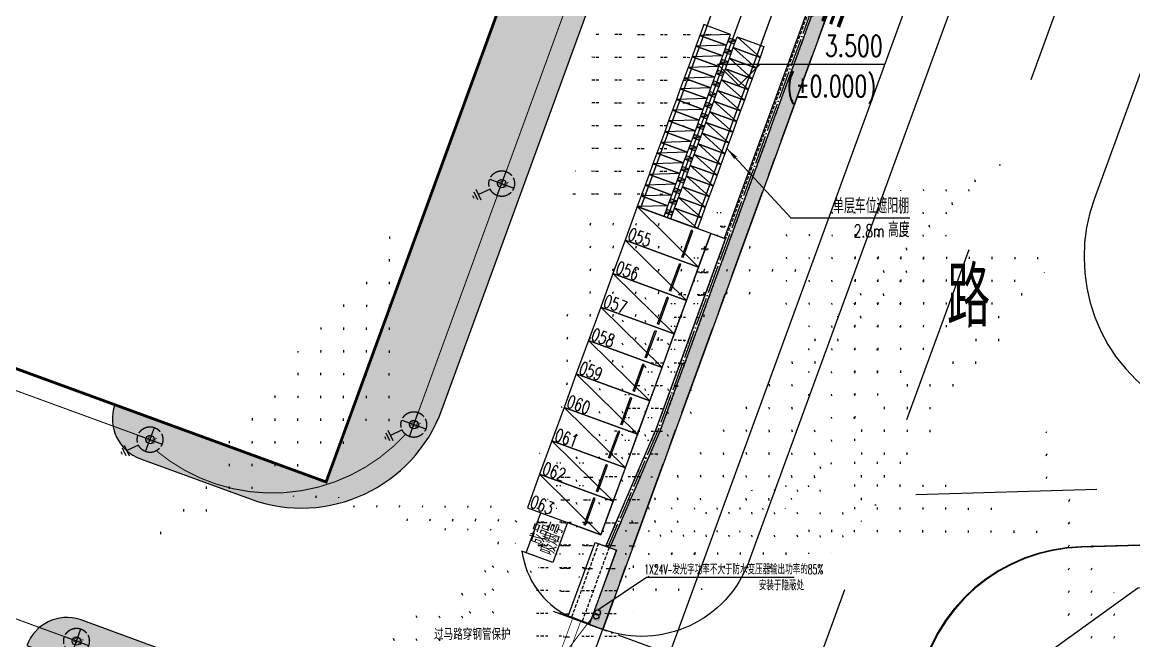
# Model space of a CAD drawing. Extents: x 40587477144 to 40590102100, y 3379967887 to 3381819730.
# Drawn here: x 40588996090 to 40589074155, y 3380212421 to 3380255827 of the extents above; entities that cross this region are included whole.
import ezdxf
from ezdxf.enums import TextEntityAlignment as Align

# ---------------------------------------------------------------- set-up
doc = ezdxf.new("R2010")
doc.units = 0
doc.header["$LTSCALE"] = 1000
doc.header["$MEASUREMENT"] = 0
for name, pattern in [('10平面$0$DOTE', [2.4200000000000004, 2, -0.2, 0.02, -0.2]), ('CENTER', [50.800000000000004, 31.75, -6.35, 6.35, -6.35]), ('DASH', [0.35, 0.25, -0.1]), ('DASHDOT', [25.399999999999995, 12.7, -6.349999999999999, 0, -6.349999999999999]), ('DOTE', [2.4200000000000004, 2, -0.2, 0.02, -0.2])]:
    doc.linetypes.add(name, pattern=pattern)
for name, color, linetype in [('0-HX', 1, 'Continuous'), ('00绿地$0$A-车位', 253, 'Continuous'), ('10平面$0$A-AXIS-DOTE', 14, '10平面$0$DOTE'), ('A-AXIS-D', 1, 'Continuous'), ('A-AXIS-DOTE', 14, 'DOTE'), ('A-AXIS-DP', 126, 'Continuous'), ('A-Car', 155, 'Continuous'), ('A-CURTAIN', 84, 'Continuous'), ('A-FIRE-TEXT', 61, 'Continuous'), ('A-LIN-Dot', 163, 'DASH'), ('A-LIN-V', 9, 'Continuous'), ('A-SFCE', 30, 'Continuous'), ('AS-WALL', 40, 'Continuous'), ('AXIS_TEXT', 7, 'Continuous'), ('DIM-照明', 3, 'Continuous'), ('DIM_LEAD', 3, 'Continuous'), ('EQUIP-动力', 3, 'Continuous'), ('JT-路缘石线', 5, 'Continuous'), ('JT-道路中心线', 1, 'DASHDOT'), ('JT-道路名称', 7, 'Continuous'), ('JT-道路红线', 7, 'Continuous'), ('TEL_LEAD', 3, 'Continuous'), ('WIRE-照明', 1, 'Continuous'), ('建-引出', 3, 'Continuous'), ('建-文字', 7, 'Continuous'), ('总-标高', 3, 'Continuous'), ('电气', 7, 'Continuous')]:
    doc.layers.add(name, color=color, linetype=linetype)
doc.styles.add('_TCH_AXIS', font='COMPLEX', dxfattribs={"bigfont": 'GBCBIG'})
doc.styles.add('_TCH_DIM', font='SIMPLEX', dxfattribs={"bigfont": 'GBCBIG'})
doc.styles.add('_TEL_DIM', font='SIMPLEX', dxfattribs={"width": 0.8, "height": 3.5, "bigfont": 'HZTXT'})
doc.styles.add('_TEL_DIM_T3', font='SIMPLEX.shx', dxfattribs={"width": 0.5599999999999999, "bigfont": 'HZTXT.shx'})
doc.styles.add('A-DIM_T3', font='SIMPLEX', dxfattribs={"width": 0.6, "bigfont": 'GBCBIG'})
doc.styles.add('A-STANDARD', font='SIMPLEX', dxfattribs={"bigfont": 'GBCBIG'})
doc.styles.add('note_txt', font='arial.ttf', dxfattribs={"width": 0.75})
doc.styles.get("Standard").update_dxf_attribs({"font": 'GBENOR', "width": 0.7, "bigfont": 'GBCBIG'})
doc.styles.add('黑体', font='simhei.ttf', dxfattribs={"height": 12})
pattern_1 = [(19.99999999999998, (440.107795715332, 194.2398300170898), (956.275963936384, 2050.740422578524), [240, -48, 64, -48, 240, -960]), (19.99999999999998, (348.5154342651367, 211.9834671020508), (956.275963936384, 2050.740422578524), [160, -120, 240, -120, 160, -800]), (19.99999999999998, (655.8504104614258, 1004.918022155762), (956.275963936384, 2050.740422578524), [200, -80, 200, -1120]), (19.99999999999998, (-205.3501281738281, 1032.003547668457), (956.275963936384, 2050.740422578524), [80, -160, 80, -1280]), (110, (-54.99931335449219, 1086.72677230835), (-2050.740422578524, 956.275963936384), [143.9999999999999, -1456]), (110, (724.3924865722656, 348.7915229797363), (-2050.740422578524, 956.275963936384), [159.9999999999999, -1440]), (110, (881.3766403198242, 1087.002857208252), (-2050.740422578524, 956.275963936384), [159.9999999999999, -1440]), (65.00000000000001, (925.3208694458008, 404.8966331481934), (-547.2322293314808, 1503.508193286057), [160, -2102.7416992]), (154.9999999999999, (534.4087371826172, 262.6162528991699), (-1503.508193286057, -547.2322293314808), [160, -2102.741699199999]), (83.43494882, (877.4794540405273, 395.9972076416016), (-547.2322292444445, 1503.508193285503), [160, -3417.7087632]), (95.96375653, (799.5678939819336, 376.1531410217285), (-547.2322291846804, 1503.508193052025), [159.9999999999999, -6436.969001599999]), (95.96375653, (956.5520477294922, 1114.364471435547), (-547.2322291846804, 1503.508193052025), [128, -6468.969001599999]), (95.96375653, (-24.92916107177734, 1097.671417236328), (-547.2322291846804, 1503.508193052025), [112, -6484.969001599998]), (124.03624347, (649.2170791625977, 321.4299125671387), (-547.2322292935037, 1503.508193012417), [160, -6436.9690016]), (124.03624347, (806.2012252807617, 1059.641246795654), (-547.2322292935037, 1503.508193012417), [128, -6468.9690016]), (124.03624347, (-85.06947326660156, 1075.782127380371), (-547.2322292935037, 1503.508193012417), [112, -6484.9690016]), (136.5650512, (576.7778244018555, 286.5507621765137), (-547.2322299226216, 1503.508193038666), [159.9999999999999, -3417.706876319999])]

# ---------------------------------------------------------------- blocks, each defined once
blk = doc.blocks.new('GGRrrrr')
at = {"layer": 'A-CURTAIN'}
h = blk.add_hatch(dxfattribs=at)
h.set_pattern_fill('草坪或沼泽', color=0, scale=400, angle=19.99999999999998)
h.set_pattern_definition(pattern_1)
h.paths.add_polyline_path([(1393117.320922852, 618300.9193000793), (1393292.936767578, 540880.4741477966), (1330517.002159119, 532866.5696678162), (1241737.975387573, 527102.5202484131), (1161598.890319824, 521245.7613601685), (1240382.850791931, 783371.5528144836), (1244595.073738098, 797109.7279624939), (1261185.678756714, 852563.1131820679), (1335771.367614746, 847453.3053207397), (1355485.375518799, 842594.5098495483), (1380777.422203064, 840861.7712898254), (1392639.610717773, 828900.035358429), (1392845.235137939, 738250.2696037292), (1391845.237701416, 738248.0012702942), (1391806.246421814, 755447.9559936523), (1391306.45426178, 755446.8222770691), (1391785.831069946, 764447.9511528015), (1391640.544288635, 828487.3259391785), (1380332.88168335, 839889.8824043274), (1355330.389472961, 841602.7838134766), (1335616.381584167, 846461.5792884827), (1261914.650527954, 851510.8278846741), (1245552.140869141, 796819.8416023254), (1241339.732727051, 783081.0626220703), (1162974.660324097, 522348.9729347229), (1241669.135520935, 528100.1562232971), (1330421.199440002, 533862.4550628662), (1392290.937599182, 541760.6755371094), (1392117.323532104, 618298.6509666443)])
h.paths.add_polyline_path([(1393076.15146637, 636450.5321846008), (1392076.154045105, 636448.2638511658), (1392062.989784241, 641998.404788971), (1391563.607894897, 641997.2195243835), (1392041.628883362, 650998.2749595642), (1391886.520614624, 720048.3890342712), (1392886.518035889, 720050.6573638916)])
h = blk.add_hatch(dxfattribs=at)
h.set_pattern_fill('草坪或沼泽', color=0, scale=400, angle=19.99999999999998)
h.set_pattern_definition([(19.99999999999998, (440.107795715332, 194.2398300170898), (956.2759639363836, 2050.740422578524), [240, -48, 64, -48, 240, -960]), (19.99999999999998, (348.5154342651367, 211.9834671020508), (956.2759639363836, 2050.740422578524), [160, -120, 240, -120, 160, -800]), (19.99999999999998, (655.8504104614258, 1004.918022155762), (956.2759639363836, 2050.740422578524), [200, -80, 200, -1120]), (19.99999999999998, (-205.3501281738281, 1032.003547668457), (956.2759639363836, 2050.740422578524), [80, -160, 80, -1280]), (110, (-54.99931335449219, 1086.72677230835), (-2050.740422578524, 956.2759639363836), [143.9999999999999, -1456]), (110, (724.3924865722656, 348.7915229797363), (-2050.740422578524, 956.2759639363836), [159.9999999999999, -1440]), (110, (881.3766403198242, 1087.002857208252), (-2050.740422578524, 956.2759639363836), [159.9999999999999, -1440]), (65.00000000000001, (925.3208694458008, 404.8966331481934), (-547.2322293314807, 1503.508193286057), [160, -2102.7416992]), (154.9999999999999, (534.4087371826172, 262.6162528991699), (-1503.508193286057, -547.2322293314807), [160, -2102.741699199999]), (83.43494882, (877.4794540405273, 395.9972076416016), (-547.2322292444445, 1503.508193285503), [160, -3417.7087632]), (95.96375653, (799.5678939819336, 376.1531410217285), (-547.2322291846804, 1503.508193052025), [159.9999999999999, -6436.969001599999]), (95.96375653, (956.5520477294922, 1114.364471435547), (-547.2322291846804, 1503.508193052025), [128, -6468.969001599999]), (95.96375653, (-24.92916107177734, 1097.671417236328), (-547.2322291846804, 1503.508193052025), [112, -6484.969001599998]), (124.03624347, (649.2170791625977, 321.4299125671387), (-547.2322292935037, 1503.508193012417), [160, -6436.9690016]), (124.03624347, (806.2012252807617, 1059.641246795654), (-547.2322292935037, 1503.508193012417), [128, -6468.9690016]), (124.03624347, (-85.06947326660156, 1075.782127380371), (-547.2322292935037, 1503.508193012417), [112, -6484.9690016]), (136.5650512, (576.7778244018555, 286.5507621765137), (-547.232229922622, 1503.508193038667), [159.9999999999999, -3417.706876319999])])
edge = h.paths.add_edge_path()
edge.add_line((1391002.783584595, 755446.1334381104), (1391033.862896324, 755969.2298610318))
edge.add_line((1391033.86289978, 755969.2298622131), (1391484.60933056, 764440.2374043328))
edge.add_line((1391484.609329224, 764440.2374038696), (1391240.917746339, 828322.242167785))
edge.add_line((1391240.917747498, 828322.2421684265), (1380155.065434195, 839501.1268444082))
edge.add_line((1380155.065429688, 839501.1268424988), (1355268.395031075, 841206.093397873))
edge.add_line((1355268.39503479, 841206.0933990479), (1335554.387081419, 846064.8888675765))
edge.add_line((1335554.387077332, 846064.8888664246), (1262206.239214119, 851089.9137592164))
edge.add_line((1262206.239219666, 851089.9137611389), (1173161.430034699, 554852.1791891612))
edge.add_line((1173161.430030823, 554852.1791877747), (1173522.489795612, 554879.6278408373))
edge.add_line((1173522.4897995, 554879.6278419495), (1259298.694751966, 840247.1814245735))
edge.add_line((1259298.694747925, 840247.1814231873), (1260664.251583645, 840250.287743258))
edge.add_line((1260664.251579285, 840250.2877464294), (1260650.720505403, 845748.0085758491))
edge.add_line((1260650.72051239, 845748.0085716248), (1335651.042472096, 845918.1516353745))
edge.add_line((1335651.042472839, 845918.151638031), (1335663.543034486, 840420.7167655955))
edge.add_line((1335663.543029785, 840420.7167663574), (1342663.498677632, 840436.620142065))
edge.add_line((1342663.498680115, 840436.6201400757), (1342656.698541388, 843434.4194341273))
edge.add_line((1342656.698539734, 843434.4194335938), (1345656.684828249, 843441.2245361431))
edge.add_line((1345656.684829712, 843441.2245368958), (1345663.514863657, 840443.5152480957))
edge.add_line((1345663.514862061, 840443.515247345), (1365660.002805453, 840488.87754378))
edge.add_line((1365660.002807617, 840488.8775444031), (1374552.106933233, 839873.2337869616))
edge.add_arc((1367357.655082703, 824128.4532546997), 17310.63983173795, 5.5802626876526915, 65.44234737564938, ccw=False)
edge.add_line((1384586.259040833, 825811.7408561707), (1385552.940604924, 825812.0992239242))
edge.add_line((1385552.940605164, 825812.0992240906), (1390246.63666195, 825822.7249858105))
edge.add_line((1390246.636665344, 825822.72498703), (1390404.911168448, 755445.2751032704))
edge.add_line((1390404.911170959, 755445.2751045227), (1391002.783589707, 755446.1334401162))
h = blk.add_hatch(dxfattribs=at)
h.set_pattern_fill('草坪或沼泽', color=0, scale=400, angle=19.99999999999998)
h.set_pattern_definition(pattern_1)
edge = h.paths.add_edge_path()
edge.add_arc((1358469.977905273, 639472.7920036316), 3000.732754356062, 181.0990950428701, 270.1245664520083)
edge.add_line((1358476.501800537, 636472.0663452148), (1366676.015941844, 636490.6453150914))
edge.add_arc((1366652.198074341, 646990.6183128357), 10500.00001398691, 270.12996803641, 360.1299660173261)
edge.add_line((1377152.171073914, 647014.4358100891), (1376996.336584259, 715714.259066583))
edge.add_arc((1366496.363571167, 715690.4415550232), 10500.00001027827, 0.1299660955623371, 90.12996813546087)
edge.add_line((1366472.545707703, 726190.414554596), (1358273.008517743, 726171.8149086899))
edge.add_arc((1358280.118545532, 723171.0912055969), 3000.732125477395, 90.13575865291708, 179.1612463305892)
edge.add_line((1355279.707946777, 723215.0173950195), (1371079.667372906, 723250.8576423869))
edge.add_line((1371079.667350769, 723250.8576393127), (1371269.756590032, 639451.073230685))
edge.add_line((1371269.756591797, 639451.0732307434), (1355469.79724155, 639415.2329980853))
h = blk.add_hatch(dxfattribs=at)
h.set_pattern_fill('草坪或沼泽', color=0, scale=400, angle=19.99999999999998)
h.set_pattern_definition(pattern_1)
edge = h.paths.add_edge_path()
edge.add_arc((1391170.431358337, 642457.7277107239), 6012.348200115352, 208.0099992557492, 263.3681457902125)
edge.add_line((1390476.068817139, 636485.609867096), (1390463.572318964, 641994.6086194703))
edge.add_line((1390463.572319031, 641994.6086196899), (1391263.57008115, 641996.5073927827))
edge.add_line((1391263.570053101, 641996.5073928833), (1391743.137595508, 651004.1757457522))
edge.add_line((1391743.13760376, 651004.1757469177), (1391711.055206775, 665147.507805474))
edge.add_line((1391711.055229187, 665147.5078048706), (1390611.081523335, 665145.0126542797))
edge.add_line((1390611.081520081, 665145.0126533508), (1390662.114777765, 642645.0701872404))
edge.add_line((1390662.114776611, 642645.070186615), (1388162.121183448, 642639.3993253357))
edge.add_line((1388162.121185303, 642639.3993263245), (1388168.926302334, 639639.4070024681))
edge.add_line((1388168.926300049, 639639.4070014954), (1385862.335670389, 639634.174793315))
h = blk.add_hatch(dxfattribs=at)
h.set_pattern_fill('草坪或沼泽', color=0, scale=400, angle=19.99999999999998)
h.set_pattern_definition(pattern_1)
edge = h.paths.add_edge_path()
edge.add_arc((1366854.08354187, 557567.3064079285), 10500.95958867027, 276.7299927720031, 359.7136384216881)
edge.add_line((1377354.912010193, 557514.8233337402), (1377227.296795576, 613895.1785001811))
edge.add_arc((1366726.211540222, 613939.9874267578), 10501.18082145006, 359.7555160636466, 450.6703696211316)
edge.add_line((1366603.3489151, 624440.4494819641), (1358403.815305169, 624421.84987187))
edge.add_arc((1358513.579162598, 621420.9000549316), 3002.956530078024, 92.09473824480673, 180.1068492148898)
edge.add_line((1355510.627868652, 621415.2999305725), (1371310.587276265, 621451.1401619813))
edge.add_line((1371310.587272644, 621451.1401634216), (1371476.631944446, 548251.2558653583))
edge.add_line((1371476.631950378, 548251.2558631897), (1355676.334831895, 548215.403894989))
edge.add_line((1355676.334831238, 548215.4038963318), (1355678.849491072, 547255.2565739391))
edge.add_arc((1357184.369812012, 547261.123123169), 1505.531773620441, 180.2232627455438, 273.2156327615923)
edge.add_line((1357268.821014404, 545757.9618110657), (1368084.697529821, 547138.7043205072))
at = {"layer": 'A-CURTAIN', "color": 0}
for points in [[(1355469.797241211, 639415.2329978943, 0.4092405489993675), (1358476.501800537, 636472.0663452148), (1366676.015937805, 636490.6453132629, 0.4142135520516368), (1377152.171073914, 647014.4358100891), (1376996.336585999, 715714.2590675354, 0.4142135728009565), (1366472.545707703, 726190.414554596), (1358273.008514404, 726171.814907074, 0.4092406318726323), (1355279.707946777, 723215.0173950195), (1371079.667350769, 723250.8576393127), (1371269.756591797, 639451.0732307434)], [(1368084.697525024, 547138.7043190002, 0.3787845087038603), (1377354.912010193, 557514.8233337402), (1377227.296798706, 613895.1785011292, 0.4188980193903414), (1366603.3489151, 624440.4494819641), (1358403.815307617, 624421.8498725891, 0.4040876973420625), (1355510.627868652, 621415.2999305725), (1371310.587272644, 621451.1401634216), (1371476.631950378, 548251.2558631897), (1355676.334831238, 548215.4038963318), (1355678.849487305, 547255.2565727234, 0.4295944692160906), (1357268.821014404, 545757.9618110657)]]:
    blk.add_lwpolyline(points, format="xyb", close=True, dxfattribs=at)
blk.add_lwpolyline([(1393076.15146637, 636450.5321846008), (1392076.154045105, 636448.2638511658), (1392062.989784241, 641998.404788971), (1391563.607894897, 641997.2195243835), (1392041.628883362, 650998.2749595642), (1391886.520614624, 720048.3890342712), (1392886.518035889, 720050.6573638916)], close=True, dxfattribs=at)
blk.add_lwpolyline([(1385862.335670471, 639634.1747932434, 0.2463553580703139), (1390476.068817139, 636485.609867096), (1390463.572319031, 641994.6086196899), (1391263.570053101, 641996.5073928833), (1391743.13760376, 651004.1757469177), (1391711.055229187, 665147.5078048706), (1390611.081520081, 665145.0126533508), (1390662.114776611, 642645.070186615), (1388162.121185303, 642639.3993263245), (1388168.926300049, 639639.4070014954), (1385862.335670471, 639634.1747932434)], format="xyb", dxfattribs=at)
blk = doc.blocks.new('建筑-停车位-2400x5300')
at = {"color": 0}
blk.add_lwpolyline([(-49.99999999813735, 199.9999999757856), (-50.00000090897083, -5299.999999886379), (2449.999999089167, -5299.999999826774), (2449.999999998137, 200.0000000335276)], close=True, dxfattribs=at)
for points in [[(2449.999999998137, 200.0000000335276), (-50.00000090897083, -5299.999999886379)], [(199.9999990900978, -3953.625492763415), (2199.999999090098, -3953.625492763415)], [(199.9999990900978, -4053.625492763415), (199.9999990900978, -3953.625492763415)], [(199.9999990900978, -4053.625492763415), (2199.999999090098, -4053.625492763415)], [(2199.999999090098, -4053.625492763415), (2199.999999090098, -3953.625492763415)]]:
    blk.add_lwpolyline(points, dxfattribs=at)
blk = doc.blocks.new('G$C29A62568')
at = {"layer": 'A-Car', "color": 8, "extrusion": (7.125858025611802e-08, 1.936736165651785e-07, 0.9999999999999788), "rotation": 69.79996271005484}
for p in [(40588309406.08829, 3380240605.250131, 3546.928726176754), (40588308542.84118, 3380238259.018132, 3546.92821025975), (40588307679.59422, 3380235912.786137, 3546.927694342765), (40588306816.34744, 3380233566.554033, 3546.927178425763), (40588305953.1004, 3380231220.322038, 3546.926662508775), (40588305089.85345, 3380228874.090045, 3546.926146591786), (40588304226.6064, 3380226527.858049, 3546.925630674793), (40588303363.35951, 3380224181.62602, 3546.9251147578), (40588302500.11242, 3380221835.394011, 3546.924598840806)]:
    blk.add_blockref('建筑-停车位-2400x5300', p, dxfattribs=at)
blk = doc.blocks.new('00绿地$0$G$C40593B0A')
at = {"layer": '00绿地$0$A-车位'}
blk.add_lwpolyline([(-1559.999999523163, 590.0000009536743), (-759.9999995231628, 590.0000009536743), (-759.9999995231628, -1409.999999046326), (-1559.999999523163, -1409.999998569489)], close=True, dxfattribs=at)
blk.add_lwpolyline([(-759.9999995231628, 590.0000004768372), (-1559.999999284744, -1409.999998569489)], dxfattribs=at)
blk = doc.blocks.new('gfctuc')
blk.add_lwpolyline([(2035210, 4060000), (2035210, 4059500), (2035460, 4059500), (2035460, 4060000)], close=True)
blk.add_lwpolyline([(2035210, 4060000), (2035460, 4059500)])
at = {"layer": 'A-FIRE-TEXT', "style": 'note_txt', "width": 0.75}
blk.add_text('充电桩', height=139.1772151898734, rotation=270, dxfattribs=at).set_placement((2035259.942341931, 4059972.67247209))
blk = doc.blocks.new('G$CD8C487B3')
at = {"layer": 'A-LIN-V'}
blk.add_lwpolyline([(-829.9999923706055, 1420.000015258789), (1170.000009536743, 1420.000015258789), (1170.000015258789, -1579.999984741211), (-829.9999923706055, -1579.999984741211)], close=True, dxfattribs=at)
at = {"layer": '建-文字', "style": 'A-STANDARD'}
for s, p in [('吸烟亭', (1076.070449829102, -1170.814247131348)), ('成品', (131.3953342437744, -770.7031173706055))]:
    blk.add_text(s, height=1057.777777777778, rotation=89.99999981319148, dxfattribs=at).set_placement(p)
blk = doc.blocks.new('entry01')
at = {"layer": 'A-AXIS-D'}
for points in [[(0, 2.121320343559645), (2.121320343559631, 1.4210854715202e-14), (0, -2.121320343559645)], [(-0.700000000000017, -1.25), (-0.3000000000000114, -1.25), (-0.3000000000000114, 1.25), (-0.700000000000017, 1.25)]]:
    blk.add_hatch(color=0, dxfattribs=at).paths.add_polyline_path(points)
at = {"layer": 'A-AXIS-D', "color": 0}
blk.add_lwpolyline([(0, 2.121320343559645), (2.121320343559631, 1.4210854715202e-14), (0, -2.121320343559645), (0, 2.121320343559645)], dxfattribs=at)
blk.add_lwpolyline([(-0.700000000000017, -1.25), (-0.3000000000000114, -1.25), (-0.3000000000000114, 1.25), (-0.700000000000017, 1.25)], close=True, dxfattribs=at)
blk = doc.blocks.new('DOOR2DLIB$SYSLIB$00000111')
at = {"color": 0}
for p, q in [((0.4175438589991707, 0.7821568824082661), (0.3826692364772697, 0.7821568824082661)), ((0.3826692364772697, 0.7821568824082661), (0.3826692364772697, 0.6235084014994356)), ((0.4587719294995871, 0.9168053643052119), (0.4175438589991707, 0.9168053643052119)), ((0.4175438589991707, 0.9168053643052119), (0.4175438589991707, 0.08070055595349146)), ((0.4587719294995871, 0.08070055595349146), (0.4587719294995871, 0.9168053643052119)), ((0.4936465520214881, 0.7821568824082661), (0.4587719294995871, 0.7821568824082661)), ((0.4936465520214881, 0.7821568824082661), (0.4936465520214881, 0.6235084014994356)), ((-0.4999999999999982, -0.001755585047334307), (-0.4999999999999982, 0.08070055595349857)), ((-0.4999999999999982, 0.08070055595349146), (-0.4587719294995836, 0.08070055595349146)), ((-0.4587719294995853, 0.08070055595349146), (-0.4587719294995853, 0.03947248545308213)), ((-0.4587719294995853, 0.03947248545308213), (-0.4175438589991707, 0.03947248545308213)), ((-0.4175438589991707, 0.03947248545308213), (-0.4175438589991707, -0.001755585047334307)), ((0.4175438589991707, 0.6235084014994428), (0.3826692364772697, 0.6235084014994428)), ((0.4175438589991707, 0.08070055595349146), (0.4587719294995871, 0.08070055595349146)), ((0.4175438589991707, 0.03947248545308213), (0.4175438589991707, -0.001755585047334307)), ((0.4587719294995871, 0.03947248545308213), (0.4175438589991707, 0.03947248545308213)), ((0.4936465520214881, 0.6235084014994428), (0.4587719294995871, 0.6235084014994428)), ((0.4587719294995871, 0.08070055595349146), (0.4587719294995871, 0.03947248545308213)), ((0.5, 0.08070055595349146), (0.4587719294995871, 0.08070055595349146)), ((0.5, -0.001755585047334307), (0.5, 0.08070055595349857)), ((-0.4175438589991707, -0.001755585047334307), (-0.4999999999999982, -0.001755585047334307)), ((-0.4999999999999982, -0.001755585047334307), (-0.4999999999999982, -0.001755585047334307)), ((0.4175438589991707, -0.001755585047334307), (0.5, -0.001755585047334307)), ((0.5, -0.001755585047334307), (0.5, -0.001755585047334307))]:
    blk.add_line(p, q, dxfattribs=at)
blk.add_arc((0.4175438589991707, 0.08070055595349146), 0.8361048083517187, 90, 182.8263833917127, dxfattribs=at)
blk = doc.blocks.new('66666666666666666666')
at = {"layer": 'DIM_LEAD'}
blk.add_hatch(color=256, dxfattribs=at).paths.add_polyline_path([(105616.6669158936, -694657.3602562365), (106997.2781778953, -694037.7533330095), (106786.704802434, -693697.6667946891)], flags=17)
at = {"layer": 'A-AXIS-D'}
for centre in [(100997.1309814453, -701734.9233989716), (105797.1309661865, -701734.9234142303), (111381.8865127563, -708712.0395374298), (111331.8865203857, -718057.0395145416)]:
    blk.add_circle(centre, 799.9999999999977, dxfattribs=at)
at = {"layer": 'A-AXIS-DOTE', "color": 8}
blk.add_line((117391.3523635864, -696232.0388202667), (98332.86907196045, -696232.03881073), dxfattribs=at)
at = {"layer": 'A-AXIS-DOTE'}
for p, q in [((100997.1309356689, -719489.9234027863), (100997.1309280396, -702480.0000038147)), ((105797.1309204102, -719489.9234237671), (105797.1310195923, -702479.9999904633)), ((99963.93167877197, -708682.0393390656), (110582.4492416382, -708682.0393428802)), ((99963.9317703247, -718132.0393390656), (110535.4098968506, -718132.0393543243))]:
    blk.add_line(p, q, dxfattribs=at)
at = {"layer": 'A-LIN-Dot'}
blk.add_lwpolyline([(100597.1309204102, -719332.0393352509), (100597.1309356689, -705082.039352417), (106197.1313171387, -705082.0393199921), (106197.1313018799, -719332.0393276215)], close=True, dxfattribs=at)
at = {"layer": 'A-LIN-V'}
blk.add_lwpolyline([(105697.1312408447, -690231.7040920258), (104797.1312713623, -690231.7040901184)], dxfattribs=at)
at = {"layer": 'A-LIN-V', "linetype": 'DASH', "ltscale": 2, "const_width": 50}
for points in [[(104946.6669158936, -690231.7040958405), (104946.6669158936, -702231.7040882111)], [(105546.6669464111, -690231.7040977478), (105546.6669158936, -702231.7040958405)]]:
    blk.add_lwpolyline(points, dxfattribs=at)
at = {"layer": 'A-LIN-V'}
for points in [[(104797.1312942505, -702431.7040805817), (104797.1312561035, -702231.7040958405), (105697.1312255859, -702231.7040996552), (105697.1312408447, -702431.7040920258)], [(105097.1312789917, -702681.7040786743), (105097.1312789917, -702481.7040920258), (105397.1312713623, -702481.7040882111), (105397.1312713623, -702681.704076767)], [(105097.1312713623, -703881.7040786743), (105097.1313018799, -703681.7040805817), (105397.1313095093, -703681.704082489), (105397.1312789917, -703881.7040805817)], [(105097.1312866211, -705081.704076767), (105097.1312866211, -704881.7040843964), (105397.1312637329, -704881.7040882111), (105397.1312789917, -705081.704076767)], [(105097.1312789917, -706281.7040729523), (105097.1312789917, -706081.7040882111), (105397.1312637329, -706081.7040882111), (105397.1312942505, -706281.704076767)], [(105097.1313400269, -708281.7040672302), (105097.1313400269, -708081.7040805817), (105397.1312484741, -708081.7040901184), (105397.1312561035, -708281.7040786743)]]:
    blk.add_lwpolyline(points, close=True, dxfattribs=at)
at = {"layer": 'AS-WALL', "color": 20, "true_color": 0xf72408, "const_width": 100}
blk.add_lwpolyline([(100897.1309738159, -708431.6971302032), (105897.1312408447, -708431.6971263885), (105897.1312332153, -718231.6971607208), (100897.1309814453, -718231.6971492767)], close=True, dxfattribs=at)
at = {"layer": 'DIM_LEAD'}
for p, q in [((105616.6669158936, -694657.3602562365), (111333.9440612793, -691117.3602524218)), ((111333.9440612793, -691117.3602524218), (121626.3234288144, -691117.3602524218))]:
    blk.add_line(p, q, dxfattribs=at)
at = {"layer": 'A-AXIS-D', "color": 8, "xscale": -999.9999999999998, "yscale": 1000, "zscale": 1000, "rotation": 0.1495342307373651}
blk.add_blockref('entry01', (114031.3523483276, -696232.0388240814), dxfattribs=at)
at = {"layer": 'A-LIN-V', "zscale": 100}
for p, xscale, yscale, rotation in [((105310.2872467041, -703181.7040843964), 1000.000008912118, -1000.000008912118, 270.0000007138132), ((105310.2872314453, -704381.1546459198), 1001.098882521298, -1001.098882521298, 270.0000005714799), ((105310.2872314453, -705581.8717308044), 999.664715706611, -999.664715706611, 270.0000004354633), ((105310.2872161865, -706731.7040691376), 899.999995989863, 899.999995989863, 89.9999995548852), ((105310.2872238159, -707631.7040805817), 900.0000175571807, -900.0000175571807, 270.0000005736524)]:
    blk.add_blockref('DOOR2DLIB$SYSLIB$00000111', p, dxfattribs=dict(at, xscale=xscale, yscale=yscale, rotation=rotation))
at = {"layer": 'A-AXIS-DP', "color": 7, "style": 'A-DIM_T3', "width": 0.6000000000000002}
blk.add_text('1', height=1119.999999999998, rotation=269.9999999325915, dxfattribs=at).set_placement((110791.5376586914, -717877.312582016))
at = {"layer": 'AXIS_TEXT', "style": '_TCH_AXIS'}
for s, height, rotation, width, p, p2 in [('A', 870.5142551923832, 270.0000018609232, 0.9444444070689642, (100561.8738174438, -701382.5724086761), (100561.873840332, -702087.2743968964)), ('B', 870.5142551923825, 270.0000006203077, 1.000000030797642, (105361.8738327026, -701382.5723934174), (105361.873840332, -702087.2744312286)), ('3', 870.5142551923828, 270.0000006203077, 1.214285758256029, (110933.5013580322, -708359.1329307556), (110933.5013656616, -709063.8349723816))]:
    blk.add_text(s, height=height, rotation=rotation, dxfattribs=dict(at, width=width)).set_placement(p, p2, align=Align.FIT)
at = {"layer": 'DIM_LEAD', "color": 7, "style": '_TCH_DIM'}
blk.add_text('移动门轨道', height=1762.962962962963, dxfattribs=at).set_placement((115209.6569337151, -690592.3602524218))
at = {"layer": '建-文字', "color": 8, "style": '黑体'}
for s, height, p in [('#', 1143.057939914163, (101776.4871368408, -709764.8740749359)), ('门卫', 1143.057939914163, (102598.4613857679, -709764.8740749359)), ('消控室', 1143.057939914163, (100977.9549102783, -711361.523431778)), ('1F', 1143.057939914163, (102667.684677124, -712786.2616786957)), ('H=4.35m', 857.2934549356223, (101248.3936233521, -713692.3252849579)), ('耐火等级二级', 571.5289699570816, (100938.3881378174, -714473.3916816711))]:
    blk.add_text(s, height=height, dxfattribs=at).set_placement(p)
blk = doc.blocks.new('55555555555555555555555555555')
at = {"layer": '建-文字', "color": 0, "style": 'A-STANDARD', "width": 0.7058823529411765}
for s, p in [('055', (40588310013.33698, 3380240592.054067)), ('056', (40588309155.40523, 3380238243.87326)), ('057', (40588308297.47347, 3380235895.692429)), ('058', (40588307439.54171, 3380233547.511587)), ('059', (40588306581.58479, 3380231199.34)), ('060', (40588305723.65326, 3380228851.159082)), ('061', (40588304865.74646, 3380226502.969159)), ('062', (40588304007.81471, 3380224154.788365)), ('063', (40588303149.88295, 3380221806.607521))]:
    blk.add_text(s, height=892.5, rotation=339.9297114345931, dxfattribs=at).set_placement(p)
blk = doc.blocks.new('G$C8544DC05')
at = {"layer": 'A-AXIS-DOTE'}
for points in [[(-5.21540641784668e-08, -1.949999995529652), (-7.450580596923828e-09, -1.049999989569187)], [(-0.4500000402331352, -1.499999985098839), (0.4499999657273293, -1.49999999627471)]]:
    blk.add_lwpolyline(points, dxfattribs=at)
at = {"layer": 'A-LIN-V', "linetype": 'DASH', "ltscale": 0.001}
blk.add_circle((-3.725290298461914e-08, -1.49999999627471), 0.4500000024073871, dxfattribs=at)
at = {"layer": 'A-LIN-V'}
blk.add_circle((-3.725290298461914e-08, -1.49999999627471), 0.1500000024073871, dxfattribs=at)
at = {"layer": '建-文字', "style": 'A-STANDARD'}
blk.add_text('路灯', height=0.1762962962962963, dxfattribs=at).set_placement((-0.120827428996563, -1.579730201512575))
blk = doc.blocks.new('dq 路灯接地极')
at = {"color": 220}
for p, q in [((-267.5210595726967, 267.5210595727549), (3.492459654808044e-10, -2.91038304567337e-10)), ((-118.8982486824971, -118.8982486826717), (118.8982486828463, 118.8982486826717)), ((-29.72456216241699, -148.6228108615032), (148.6228108616779, 29.7245621625334)), ((89.17368652846199, -148.6228108696523), (148.6228108697105, -89.17368652834557))]:
    blk.add_line(p, q, dxfattribs=at)
blk = doc.blocks.new('$equip$00002902')
at = {"const_width": 0.05714285714285714}
for points in [[(0, 0, -1), (0, -1, -1), (0, 0, 0.02188399138537169)], [(0, -0.75, -1), (0, -1.75, -1), (0, -0.75, 0.02188399138537169)]]:
    blk.add_lwpolyline(points, format="xyb", dxfattribs=at)
for centre in [(0, -0.5), (0, -1.25)]:
    blk.add_circle(centre, 0.5000000000001)
for p in [(0, 0), (-0.3307189138722606, -0.875), (0, -1.75), (0.3307189138868125, -0.875)]:
    blk.add_point(p)
at = {"color": 7, "style": '_TEL_DIM', "flags": 1}
for tag in ['REMARK', 'A']:
    blk.add_attdef(tag, text='', height=2e-05, dxfattribs=at).set_placement((0, 0), align=Align.MIDDLE_CENTER)

msp = doc.modelspace()

# ---------------------------------------------------------------- hatches: boundary and pattern name
at = {"layer": '建-引出'}
msp.add_hatch(color=8, dxfattribs=at).paths.add_polyline_path([(40589045574.40123, 3380246977.468142), (40589046095.27695, 3380246233.76891), (40589046271.93611, 3380246396.223651)], flags=17)

# ---------------------------------------------------------------- linework, layer by layer
at = {"layer": '0-HX', "linetype": 'CENTER', "ltscale": 0.2}
msp.add_line((40589004062.69281, 3380123451.4), (40589102903.39839, 3380393980.898193), dxfattribs=at)
msp.add_lwpolyline([(40589102903.39727, 3380393980.898591), (40589095901.25062, 3380409302.927993), (40589072763.1992, 3380419662.492842), (40589055939.52459, 3380431029.725266), (40588987705.92024, 3380461579.853973), (40588952987.59171, 3380415266.100388), (40588944290.63148, 3380403827.430825), (40588779839.89058, 3380185028.900704), (40588857072.09171, 3380162853.200386), (40588942380.7917, 3380137607.100389), (40589004062.6917, 3380123451.400389)], close=True, dxfattribs=at)
at = {"layer": '10平面$0$A-AXIS-DOTE', "color": 8, "ltscale": 2}
msp.add_lwpolyline([(40589033371.68222, 3380214492.363115), (40589089342.09155, 3380194043.00666)], dxfattribs=at)
at = {"layer": 'A-AXIS-DOTE'}
msp.add_lwpolyline([(40589060728.4204, 3380281898.007923), (40589040772.80022, 3380227278.967361), (40589037214.62296, 3380218997.135206)], dxfattribs=at)
at = {"layer": 'A-LIN-V', "elevation": 3538.286350753779}
msp.add_lwpolyline([(40589041401.99923, 3380242113.973517), (40589056501.59673, 3380283441.956375)], dxfattribs=at)
at = {"layer": 'A-LIN-V'}
for points in [[(40589058614.96161, 3380282669.817246), (40589060493.50628, 3380281983.471905), (40589045393.90884, 3380240655.489169), (40589043515.36536, 3380241341.834076)], [(40589037825.20431, 3380218774.221718), (40589035937.70029, 3380213608.075143), (40589034434.86456, 3380214157.151413), (40589036322.31085, 3380219323.140048), (40589037825.20431, 3380218774.221715)]]:
    msp.add_lwpolyline(points, dxfattribs=at)
at = {"layer": 'A-LIN-V', "linetype": 'DASH'}
for points in [[(40589036557.13811, 3380219237.371496), (40589034669.68283, 3380214071.358175)], [(40589037308.58485, 3380218962.91233), (40589035421.10072, 3380213796.820033)]]:
    msp.add_lwpolyline(points, dxfattribs=at)
at = {"layer": 'A-SFCE', "linetype": 'DASH'}
for points in [[(40589060543.4995, 3380281828.972494), (40589040633.3432, 3380227334.367696), (40589037076.65466, 3380219056.501135)], [(40589060825.2812, 3380281726.020692), (40589040912.26619, 3380227223.591549), (40589037352.28917, 3380218938.071333)]]:
    msp.add_lwpolyline(points, dxfattribs=at)
at = {"layer": 'AS-WALL', "color": 20, "true_color": 0xf72408}
for points, const_width in [([(40588869025.76086, 3380277785.006165), (40588875070.15326, 3380294328.662395), (40588917954.58961, 3380349126.363404), (40589046188.65929, 3380302274.746078), (40589017430.78959, 3380223563.724436)], 200.0000000000001), ([(40589054623.05417, 3380284128.300979), (40589058380.14349, 3380282755.610234), (40589043280.54393, 3380241427.628277), (40589039523.45461, 3380242800.319022)], 100)]:
    msp.add_lwpolyline(points, close=True, dxfattribs=dict(at, const_width=const_width))
at = {"layer": 'EQUIP-动力', "linetype": 'Continuous', "const_width": 15}
msp.add_lwpolyline([(40589036825.08694, 3380214547.50885), (40589036344.92963, 3380214722.939186), (40589036079.65533, 3380213996.876678), (40589036559.81265, 3380213821.446342)], close=True, dxfattribs=at)
at = {"layer": 'JT-路缘石线', "color": 8, "ltscale": 10}
msp.add_lwpolyline([(40589104611.17878, 3380334390.142462), (40589071391.40112, 3380243466.772539), (40589071071.20111, 3380242452.972538), (40589070841.90112, 3380241414.872538), (40589070705.40111, 3380240360.572538), (40589070662.70111, 3380239298.272539), (40589070714.20111, 3380238236.372539), (40589070859.50111, 3380237183.172538), (40589071097.40112, 3380236147.072539), (40589071426.10111, 3380235135.972538), (40589071843.00111, 3380234157.972538), (40589072344.80112, 3380233220.672538), (40589072927.60112, 3380232331.572539), (40589073586.80112, 3380231497.472538), (40589074317.20111, 3380230724.872539), (40589075113.10111, 3380230020.072538), (40589075968.30112, 3380229388.472538), (40589076876.00111, 3380228834.972538), (40589077829.10111, 3380228364.072538), (40589078820.20112, 3380227979.272538), (40589079841.40111, 3380227683.772538), (40589080884.80112, 3380227479.672539), (40589081942.10112, 3380227368.872539), (40589082184.47014, 3380227365.019259)], dxfattribs=at)
for points in [[(40589067485.43385, 3380297634.482746), (40589067677.17799, 3380297564.423755, -0.4142126470591913), (40589072445.95184, 3380287304.872298), (40589047119.81015, 3380217986.577619, -0.4142133501873153), (40589036860.25556, 3380213217.778307), (40589036859.81086, 3380213217.940784)], [(40589223893.90403, 3380223385.019214), (40589070456.47713, 3380219018.499553), (40589069437.47712, 3380218945.999553), (40589068428.37713, 3380218787.099553), (40589067436.37713, 3380218542.999553), (40589066468.77712, 3380218215.399553), (40589065532.57713, 3380217806.699553), (40589064634.47713, 3380217319.799553), (40589063781.07713, 3380216758.399553), (40589062978.47713, 3380216126.399553), (40589062232.57713, 3380215428.399553), (40589061548.77713, 3380214669.499553), (40589060931.87713, 3380213855.199553), (40589060386.47713, 3380212991.399553), (40589059916.57713, 3380212084.399553), (40589059525.47713, 3380211140.699553), (40589025598.61926, 3380118282.0975, 0.4479412448578913), (40589027008.50825, 3380115651.436387), (40589027765.1499, 3380115469.056357)], [(40589223893.90403, 3380223357.393833), (40589070502.10111, 3380218992.172538), (40589069483.10111, 3380218919.672539), (40589068474.00111, 3380218760.772538), (40589067482.00111, 3380218516.672539), (40589066514.40112, 3380218189.072539), (40589065578.20111, 3380217780.372539), (40589064680.10111, 3380217293.472538), (40589063826.70112, 3380216732.072539), (40589063024.10111, 3380216100.072538), (40589062278.20111, 3380215402.072539), (40589061594.40112, 3380214643.172538), (40589060977.50111, 3380213828.872539), (40589060432.10111, 3380212965.072539), (40589059962.20112, 3380212058.072538), (40589059571.10112, 3380211114.372539), (40589025644.24324, 3380118255.770486, 0.4479412448578913), (40589027054.13223, 3380115625.109372), (40589027810.77389, 3380115442.729343)]]:
    msp.add_lwpolyline(points, format="xyb", dxfattribs=at)
at = {"layer": 'JT-道路中心线', "color": 8, "flags": 128}
for points in [[(40589158791.86031, 3380502157.2), (40589154279.4928, 3380490884.7), (40589130785.49281, 3380426580.9), (40589017979.35561, 3380117827.81713)], [(40589223893.90403, 3380227359.38366), (40589056310.70111, 3380222590.272538)]]:
    msp.add_lwpolyline(points, dxfattribs=at)
at = {"layer": 'JT-道路红线', "color": 8}
for points in [[(40589008193.62023, 3380120186.559477), (40589108304.29462, 3380394192.024467), (40589099665.21707, 3380413095.970189), (40589075202.69281, 3380424048.539261), (40589058379.01826, 3380435415.771638), (40588959403.7928, 3380479729.8), (40588941965.49281, 3380475126.9)], [(40589027765.1499, 3380115469.056357), (40589061006.77713, 3380206452.099553), (40589074435.67713, 3380216130.199553), (40589223893.90403, 3380220383.495256)], [(40589027765.16559, 3380115469.056804), (40589061006.79281, 3380206452.1), (40589074435.69281, 3380216130.2), (40589223893.90403, 3380220383.495256)]]:
    msp.add_lwpolyline(points, dxfattribs=at)
at = {"layer": 'TEL_LEAD'}
for p, q in [((40589036585.00829, 3380214635.224018), (40589039931.40688, 3380216872.849533)), ((40589039931.40688, 3380216872.849533), (40589050314.49354, 3380216872.849533))]:
    msp.add_line(p, q, dxfattribs=at)
at = {"layer": 'WIRE-照明', "linetype": 'Continuous', "const_width": 70}
for points in [[(40589030074.27704, 3380245347.73799), (40589035633.67435, 3380260563.94978)], [(40589023897.16896, 3380228440.835974), (40589029456.56626, 3380243657.047771)], [(40588989006.17234, 3380232405.176342), (40589004222.38414, 3380226845.779073)], [(40588983841.42364, 3380218269.127675), (40588999057.63545, 3380212709.730438)], [(40589023039.09777, 3380196897.809269), (40589036078.59832, 3380213993.866087)]]:
    msp.add_lwpolyline(points, dxfattribs=at)
msp.add_lwpolyline([(40589005511.43299, 3380225753.899403, 0.402193423692647), (40589023005.44179, 3380226909.735457)], format="xyb", dxfattribs=at)
at = {"layer": '建-引出', "color": 8}
for p, q in [((40589045574.40123, 3380246977.468142), (40589050059.69281, 3380242100)), ((40589050059.69281, 3380242100), (40589058429.69281, 3380242100))]:
    msp.add_line(p, q, dxfattribs=at)
at = {"layer": '总-标高', "color": 8}
for p, q in [((40589046415.80733, 3380251397.02967), (40589044915.80733, 3380252897.02967)), ((40589044915.80733, 3380252897.02967), (40589056615.80733, 3380252897.02967)), ((40589046415.80733, 3380251397.02967), (40589047915.80733, 3380252897.02967))]:
    msp.add_line(p, q, dxfattribs=at)

# ---------------------------------------------------------------- block references
at = {"color": 8, "rotation": 339.7997433640027}
msp.add_blockref('GGRrrrr', (40587509701.81955, 3380096947.084455), dxfattribs=at)
at = {"extrusion": (-7.059998132795915e-08, -1.939148066761998e-07, 0.9999999999999787), "rotation": 0.1297468477867362}
msp.add_blockref('G$C29A62568', (8487879.1480461, -91903963.36278877, 17.22229517890593), dxfattribs=at)
at = {"rotation": 69.9297110723398}
for p in [(40592160671.37482, 3376949583.245993), (40592160396.83664, 3376948831.828135), (40592160122.29849, 3376948080.410271), (40592159847.76033, 3376947328.992413), (40592159573.22216, 3376946577.574553), (40592159298.68401, 3376945826.156694), (40592158749.60779, 3376944323.320945), (40592159024.14584, 3376945074.738836), (40592158475.06961, 3376943571.903087), (40592158200.53156, 3376942820.485192), (40592157925.99339, 3376942069.067334), (40592157651.45534, 3376941317.649444), (40592157376.91716, 3376940566.231586), (40592157102.3791, 3376939814.813686), (40592156827.84093, 3376939063.395828), (40592156553.30289, 3376938311.977934), (40592156278.76471, 3376937560.560076)]:
    msp.add_blockref('gfctuc', p, dxfattribs=at)
at = {"layer": '00绿地$0$A-车位', "xscale": -1, "rotation": 249.9297095178311}
for p in [(40589045266.4331, 3380255138.771224), (40589045540.97126, 3380255890.189084), (40589044991.89493, 3380254387.353366), (40589044717.35678, 3380253635.935507), (40589044442.81862, 3380252884.517649), (40589044168.28046, 3380252133.099791), (40589043893.7423, 3380251381.681931), (40589043619.20414, 3380250630.264072), (40589043344.66598, 3380249878.846215), (40589043070.12782, 3380249127.428356), (40589042795.58966, 3380248376.010498), (40589042521.05149, 3380247624.592638), (40589042246.51332, 3380246873.17478), (40589041971.97517, 3380246121.756921), (40589041697.43701, 3380245370.339063), (40589041422.89885, 3380244618.921203), (40589041148.36069, 3380243867.503345)]:
    msp.add_blockref('00绿地$0$G$C40593B0A', p, dxfattribs=at)
at = {"layer": '00绿地$0$A-车位', "rotation": 69.92971314102898}
for p in [(40589047118.95051, 3380255313.658369), (40589046844.4124, 3380254562.240488), (40589046569.87429, 3380253810.822611), (40589046020.79806, 3380252307.986864), (40589046295.33617, 3380253059.404741), (40589045746.25994, 3380251556.568991), (40589045471.72182, 3380250805.151117), (40589045197.18372, 3380250053.73324), (40589044922.64561, 3380249302.315363), (40589044648.10749, 3380248550.897486), (40589044373.56937, 3380247799.479612), (40589044099.03127, 3380247048.061731), (40589043824.49316, 3380246296.643847), (40589043549.95504, 3380245545.225981), (40589043275.41692, 3380244793.808107), (40589043000.87881, 3380244042.390226), (40589042726.3407, 3380243290.972357)]:
    msp.add_blockref('00绿地$0$G$C40593B0A', p, dxfattribs=at)
at = {"layer": 'A-LIN-V', "color": 8}
msp.add_blockref('55555555555555555555555555555', (728529.6928100586, 0), dxfattribs=at)
at = {"layer": 'A-LIN-V', "color": 8, "xscale": 2000, "yscale": 2000, "zscale": 2000, "rotation": 339.9297142500761}
for p in [(40589030794.93959, 3380247320.2099), (40589024617.83154, 3380230413.307876), (40589006097.24718, 3380229354.740683), (40589000932.49849, 3380215218.692048)]:
    msp.add_blockref('G$C8544DC05', p, dxfattribs=at)
at = {"layer": 'A-LIN-V', "color": 8}
for name, p, rotation in [('G$CD8C487B3', (40589032798.81391, 3380219790.711969), 339.9297117434376), ('66666666666666666666', (40589173058.8805, 3380898367.727977), 339.9297114345648)]:
    msp.add_blockref(name, p, dxfattribs=dict(at, rotation=rotation))
at = {"layer": 'EQUIP-动力', "linetype": 'Continuous', "xscale": 375, "yscale": 375, "zscale": 375, "rotation": 339.929711613907}
msp.add_blockref('$equip$00002902', (40589036564.97466, 3380214580.391502), dxfattribs=at)
at = {"layer": '电气', "color": 120, "xscale": 2.4, "yscale": 2.4, "zscale": 2.4, "rotation": 249.9300384205688}
for p in [(40589028125.88848, 3380243740.3019, -8.871785753038628), (40589021948.77771, 3380226833.392428, -8.871785753038628), (40589003428.19607, 3380225774.832683, -8.871785753038628)]:
    msp.add_blockref('dq 路灯接地极', p, dxfattribs=at)

# ---------------------------------------------------------------- texts
at = {"layer": 'DIM-照明', "color": 7, "style": '_TEL_DIM', "width": 0.8}
msp.add_text('过马路穿钢管保护', height=800, dxfattribs=at).set_placement((40589025012.29823, 3380212478.683133))
at = {"layer": 'JT-道路名称', "color": 8}
msp.add_text('路', height=4199.999999999997, rotation=7.334511762252986e-06, dxfattribs=at).set_placement((40589061041.6886, 3380234459.372821))
at = {"layer": 'TEL_LEAD', "color": 7, "style": '_TEL_DIM_T3', "width": 0.5599999999999999}
for s, p in [('1X24V—发光字功率不大于防水变压器输出功率的85%', (40589039781.82687, 3380217082.849533)), ('安装于隐蔽处', (40589047823.48566, 3380215962.849533))]:
    msp.add_text(s, height=700, dxfattribs=at).set_placement(p)
at = {"layer": '建-引出', "color": 8, "style": 'A-STANDARD'}
for s, p in [('单层车位遮阳棚', (40589053039.69291, 3380242415)), ('高度', (40589056889.69291, 3380240735))]:
    msp.add_text(s, height=1057.777777777778, dxfattribs=at).set_placement(p)
at = {"layer": '建-引出', "color": 8, "style": 'A-STANDARD', "width": 0.7058823529411765}
msp.add_text('2.8m', height=892.5, dxfattribs=at).set_placement((40589054489.69291, 3380240735))
at = {"layer": '建-文字', "color": 8, "style": '黑体'}
msp.add_text('H=2.85m', height=2406.437768240343, rotation=339.9297114345931, dxfattribs=at).set_placement((40589042851.50035, 3380259351.923298))
at = {"layer": '总-标高', "color": 8, "style": 'A-STANDARD', "width": 0.7058823529411765}
for s, p in [('3.500', (40589052465.80733, 3380253422.02967)), ('(%%P0.000)', (40589049765.80733, 3380250601.196337))]:
    msp.add_text(s, height=1487.5, dxfattribs=at).set_placement(p)

doc.saveas('drawing.dxf')
